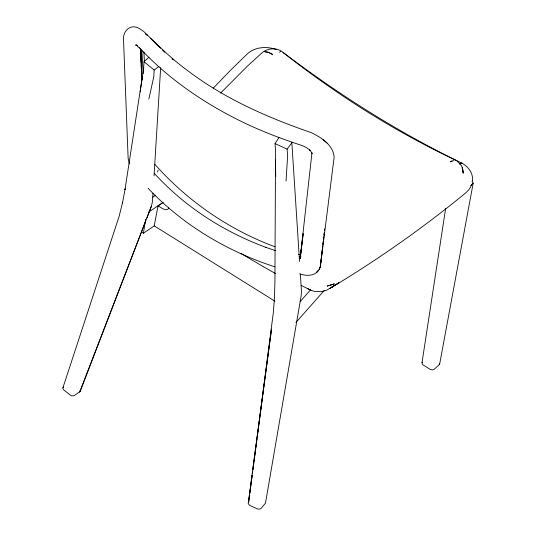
<?xml version="1.0" encoding="UTF-8"?>
<svg xmlns="http://www.w3.org/2000/svg" width="536" height="536" viewBox="0 0 536 536"><rect width="100%" height="100%" fill="white"/><g stroke="black" fill="none" stroke-linecap="round" stroke-linejoin="round"><path stroke-width="0.8" d="M278.928 137.578L275.042 143.614L275.531 150.69L274.921 282.432L274.499 297.071L273.347 312.575L252.905 469.623M445.617 208.584L422 362.751L422.361 364.292L423.125 364.949L430.113 369.311L432.25 369.934L434.106 369.378L439.614 364.319L473.194 183.131L472.008 181.175M148.988 57.191L144.017 61.714L143.655 68.26L124.982 189.664L125.143 188.813L122.496 202.97L122.65 202.166L119.166 216.209L62.953 387.642L62.806 388.406L63.757 389.98L71.402 395.896L74.062 395.736L80.226 391.38L145.042 222.715M144.017 61.714L154.174 70.062L153.812 76.608L148.847 99.053M160.666 67.576L154.046 175.781M152.974 193.268L152.459 201.596L151.306 206.541M286.043 181.074L287.591 156.204L287.102 149.129L291.463 143.32L291.812 142.181L299.537 261.461M322.752 246.031L320.253 267.062L319.208 269.333L316.629 272.368L318.116 270.848C313.687 276.61 305.567 275.846 299.416 273.869M322.947 244.383L323.322 241.086M324.548 230.38L324.736 228.731M322.739 245.97L320.354 266.506L319.208 269.333L320.354 266.506L334.156 157.082C333.218 145.089 321.607 137.826 311.932 132.868C268.308 117.84 225.415 99.18 188.397 71.167C172.203 59.563 158.16 45.433 143.889 31.651C140.948 29.52 137.786 27.061 134.027 26.8C127.903 26.378 123.327 32.73 123.474 38.431L128.138 158.442L129.404 163.862M322.927 244.329L323.215 241.87M252.684 471.278L252.356 473.764L252.69 471.318M472.383 181.014C473.543 173.564 468.397 166.776 462.159 163.266L461.67 163.259L462.159 163.266M140.164 91.917L142.281 76.876M252.912 469.67L253.783 463.05M254.004 461.396L256.958 439.071M257.18 437.416L271.518 329.091L248.188 503.646L249.675 505.381L257.2 508.825L259.37 509.2L261.065 508.483L265.481 503.143L301.145 295.939L301.466 291.383L300.341 273.93M141.437 231.746L143.414 233.227L145.645 219.325M311.932 152.995L300.267 257.608L303.188 233.669L300.133 258.352L300.368 257.086L299.832 258.459L300.401 257.401M143.414 233.227L154.234 225.864L158.046 205.804L162.904 202.655M157.484 172.076L158.154 170.1M146.844 218.031L151.346 206.32L79.576 392.211M471.707 184.324L470.548 187.191L468.571 190.046L465.797 192.833C423.353 227.659 378.349 259.357 331.275 287.611L338.933 282.74L326.458 290.338L321.278 291.671L314.96 291.537L310.913 290.251L301.359 285.474M279.511 52.213L280.63 51.449M473.194 183.131L470.809 185.577M168.719 207.975L167.922 209.275L165.55 209.764L162.636 208.665L158.046 205.804M422 362.751L422.462 362.108M300.14 301.621L310.659 289.755M295.892 322.498L324.133 290.626M62.953 387.642L63.496 387.059M213.295 88.125L230.118 70.665L247.592 53.627C255.31 46.833 266.76 46.197 276.161 49.433M220.571 93.083L247.264 66.283L261.153 53.567C266.486 48.367 275.35 47.202 281.675 51.309C335.704 94.095 394.255 131.32 456.685 160.599L461.737 165.919L463.265 173.249M158.931 66.397L154.174 70.062M329.995 288.536L332.95 286.405M152.8 197.127L155.567 195.245M148.633 212.189L163.145 202.313M145.47 33.935L147.112 35.028M452.069 160.813L450.367 161.818L453.878 160.572M299.885 256.61L300.951 256.268M136.968 45.058L135.648 45.098L137.444 45.768L135.997 44.984L139.708 48.052L139.139 47.429C168.163 78.792 204.035 103.247 242.319 121.927C261.213 131.072 280.844 138.59 300.783 145.109C304.207 146.174 307.389 147.99 310.083 150.355L309.285 149.638L310.981 151.521L312.026 153.832L311.919 152.66M298.498 254.292L300.87 255.022M274.975 266.868C227.251 251.444 182.749 224.926 148.197 188.377M275.591 250.68L265.789 247.324L266.271 247.491C223.881 231.88 184.726 206.796 154.261 173.296M274.961 246.761C228.939 229.71 187.352 201 154.837 164.304M275.042 143.614L287.102 149.129M462.407 163.44C399.461 132.935 340.079 95.482 284.281 53.372L283.015 52.662M307.383 288.381L310.913 290.251M154.234 225.864L274.888 301.172M145.993 34.324L147.045 35.108M172.056 58.953L173.316 59.998M323.047 139.621L326.994 143.032M150.536 38.391L160.612 48.24M162.388 49.975L164.76 52.294M439.366 363.274L439.614 364.319M463.218 172.914L462.354 167.272L463.124 172.264M80.139 390.308L80.226 391.38M141.832 50.364L143.192 73.74M143.883 51.992L144.432 61.962M140.727 49.962L141.785 79.857M140.687 49.178L141.142 62.565M141.229 65.077L141.712 79.308M140.774 48.796L141.812 80.42M275.732 176.357L275.504 160.07M275.551 273.574A955.011 600.742 50.1 0 1 240.919 253.374M323.791 236.966L323.51 239.438L323.784 236.939M324.267 232.852L323.985 235.324L324.26 232.832M249.515 495.291L248.644 501.917L249.515 495.304M252.134 475.419L249.736 493.636L252.141 475.459M461.215 163.085L459.667 163.909L461.215 163.085M334.323 283.886L327.248 286.05L334.323 283.886M264.931 51.771L268.509 52.334L272.663 54.498L268.509 52.334L264.931 51.771"/></g></svg>
